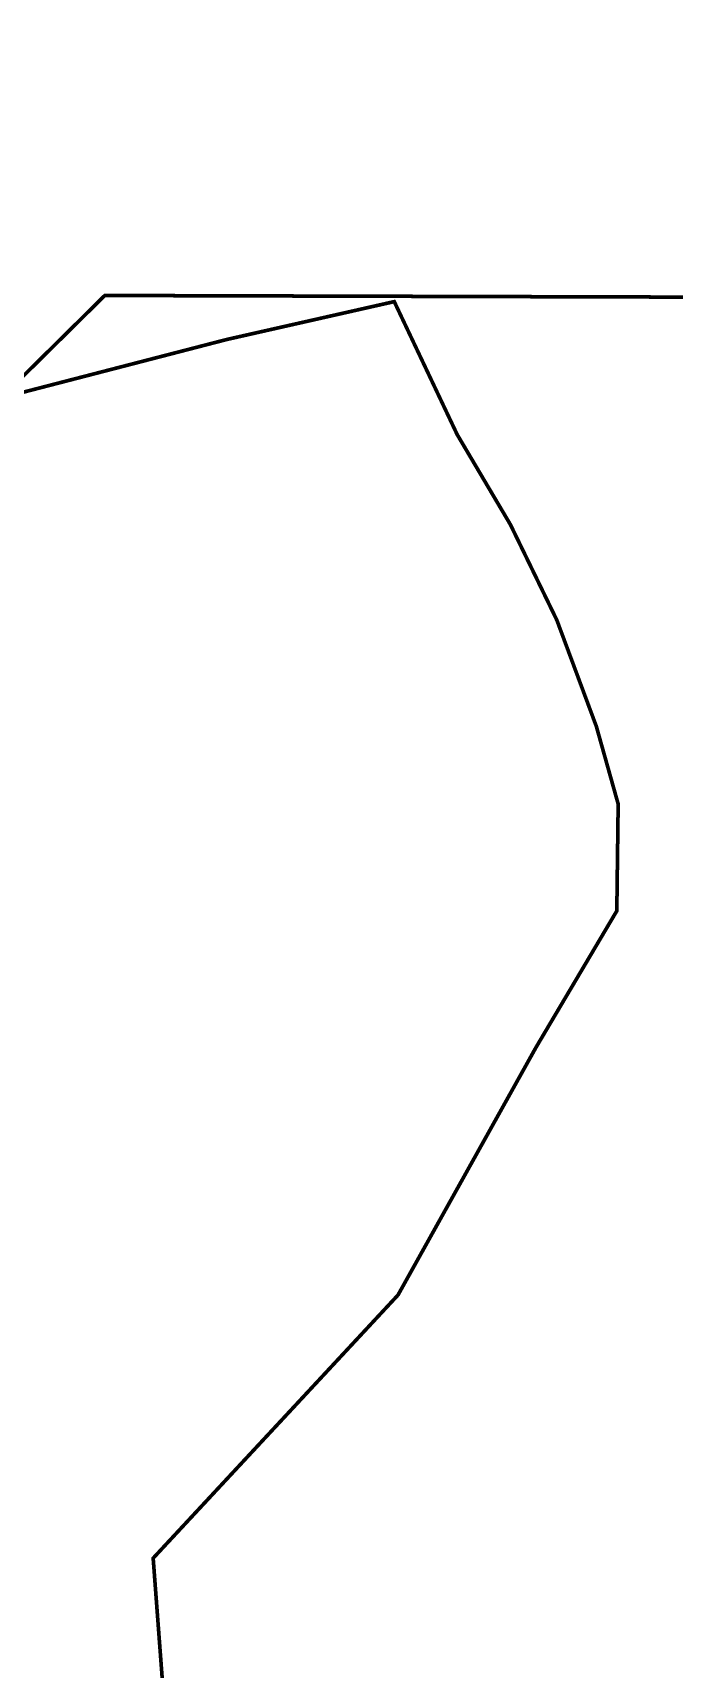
# Model space of a CAD drawing. Header units: metres. Extents: x 561401 to 594056, y 8460144 to 8508504.
# Drawn here: x 572896.8 to 572931.7, y 8476445.1 to 8476534.2 of the extents above; entities that cross this region are included whole.
import ezdxf

# ---------------------------------------------------------------- set-up
doc = ezdxf.new("R2010")
doc.units = ezdxf.units.M
doc.layers.add('1.2. AFECTADOS BASE GRAFICA ESTATAL NO INSCRITO', color=30, linetype='Continuous')
doc.layers.add('1.2. AFECTADOS BASE GRAFICA SUNARP', color=150, linetype='Continuous')

msp = doc.modelspace()

# ---------------------------------------------------------------- linework, layer by layer
at = {"layer": '1.2. AFECTADOS BASE GRAFICA ESTATAL NO INSCRITO', "color": 64, "linetype": 'Continuous', "lineweight": -3, "const_width": 0.2}
msp.add_lwpolyline([(572903.914, 8476443.573), (572903.345, 8476451.129), (572916.683, 8476465.466), (572924.2, 8476478.956), (572928.604, 8476486.395), (572928.678, 8476492.217), (572927.488, 8476496.45), (572925.334, 8476502.243), (572922.807, 8476507.441), (572919.909, 8476512.343), (572916.479, 8476519.589), (572907.355, 8476517.526), (572888.353, 8476512.604)], dxfattribs=at)
at = {"layer": '1.2. AFECTADOS BASE GRAFICA SUNARP', "color": 64, "linetype": 'Continuous', "lineweight": -3, "const_width": 0.2}
msp.add_lwpolyline([(572455.046, 8476410.533), (572492.159, 8476410.43), (572529.272, 8476410.326), (572603.497, 8476410.119), (572640.61, 8476410.015), (572677.723, 8476409.912), (572714.939, 8476446.686), (572752.052, 8476446.583), (572789.165, 8476446.479), (572863.494, 8476483.149), (572864.437, 8476484.081), (572863.445, 8476486.886), (572863.786, 8476499.795), (572873.41, 8476501.829), (572879.612, 8476506.376), (572879.168, 8476511.145), (572888.353, 8476512.604), (572895.061, 8476514.342), (572900.71, 8476519.924), (572937.823, 8476519.82), (572975.143, 8476593.473), (572975.35, 8476667.23), (572975.868, 8476851.625)], dxfattribs=at)

doc.saveas('drawing.dxf')
